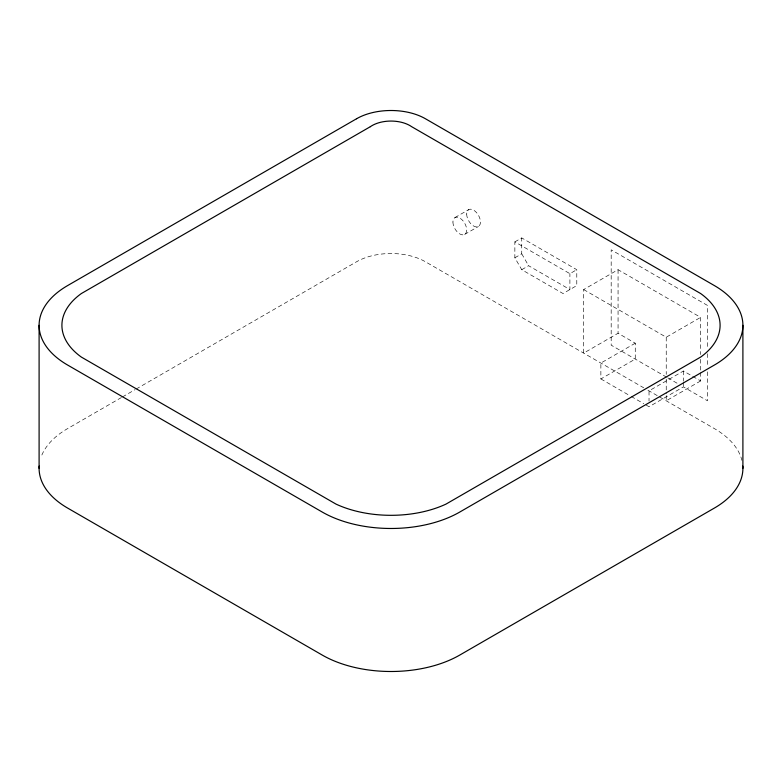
<?xml version="1.0" encoding="UTF-8"?>
<svg xmlns="http://www.w3.org/2000/svg" width="782" height="782" viewBox="0 0 782 782"><rect width="100%" height="100%" fill="white"/><g stroke="black" fill="none" stroke-linecap="round" stroke-linejoin="round"><path stroke-width="0.59" stroke-dasharray="3.91 2.93" d="M121.396 397.539L67.604 428.604A97.31 56.177 0 0 0 41.075 457.069M122.451 396.933L135.1 389.632M136.156 389.016L356.592 261.755A48.65 28.093 0 0 1 425.408 261.755L643.733 387.804M454.938 217.572L468.701 209.625M464.674 234.424L478.437 226.477M514.859 241.882L521.731 237.914L576.784 269.692L576.784 285.586L563.02 293.533L521.731 269.692L514.859 257.777L514.859 241.882L569.902 273.671L576.784 269.692M514.859 257.777L521.731 253.808L521.731 237.914M521.731 269.692L528.612 265.724L569.902 289.555L569.902 273.671M635.267 343.19L600.869 363.053L600.869 378.938L635.267 359.075L635.267 343.19L618.063 333.259L583.665 353.122L583.665 289.555L618.063 269.692L700.633 317.365L700.633 354.539M583.665 289.555L666.235 337.228L700.633 317.365M700.633 372.535L700.633 380.932L683.439 371L649.031 390.863L649.031 401.078M707.514 371.821L707.514 400.795L683.439 386.885L649.031 406.748L644.847 404.333M700.633 380.932L666.235 400.795L666.235 394.793M666.684 377.217L611.182 345.175L611.182 249.829L707.514 305.449L707.514 348.899M667.73 377.823L678.199 383.864M647.955 390.238L714.396 428.604A97.31 56.177 0 0 1 741.932 460.432M600.869 378.938L630.184 395.868M631.23 396.474L643.791 403.727M521.731 253.808L528.612 265.724M707.514 353.718L707.514 367.002M700.633 359.339L700.633 371.333M683.439 371L683.439 381.215M683.439 382.349L683.439 386.885M666.235 337.228L666.235 374.402M666.235 379.202L666.235 393.59M618.063 269.692L618.063 333.259M466.688 214.082A9.726 5.621 60 0 0 477.01 226.917A9.726 5.621 60 0 0 477.01 213.154A9.726 5.621 60 0 0 466.688 214.082M452.925 222.02A9.726 5.621 60 0 0 463.247 234.864A9.726 5.621 60 0 0 463.247 221.101A9.726 5.621 60 0 0 452.925 222.02"/><path stroke-width="1.17" d="M742.9 325.312L742.9 468.33M39.1 325.312L39.1 468.33M742.822 466.082A97.31 56.177 0 0 1 714.396 508.056L459.806 655.042A97.31 56.177 0 0 1 322.194 655.042L67.604 508.056A97.31 56.177 0 0 1 39.178 466.082M356.592 118.737L67.604 285.586A97.31 56.177 0 0 0 67.604 365.038L322.194 512.024A97.31 56.177 0 0 0 459.806 512.024L714.396 365.038A97.31 56.177 0 0 0 714.396 285.586L425.408 118.737A48.65 28.093 0 0 0 356.592 118.737M370.355 126.684L81.367 293.533A87.574 50.566 0 0 0 81.367 357.091L335.957 504.077A87.574 50.566 0 0 0 446.043 504.077L700.633 357.091A87.574 50.566 0 0 0 700.633 293.533L411.645 126.684A26.764 15.454 0 0 0 370.355 126.684"/></g></svg>
